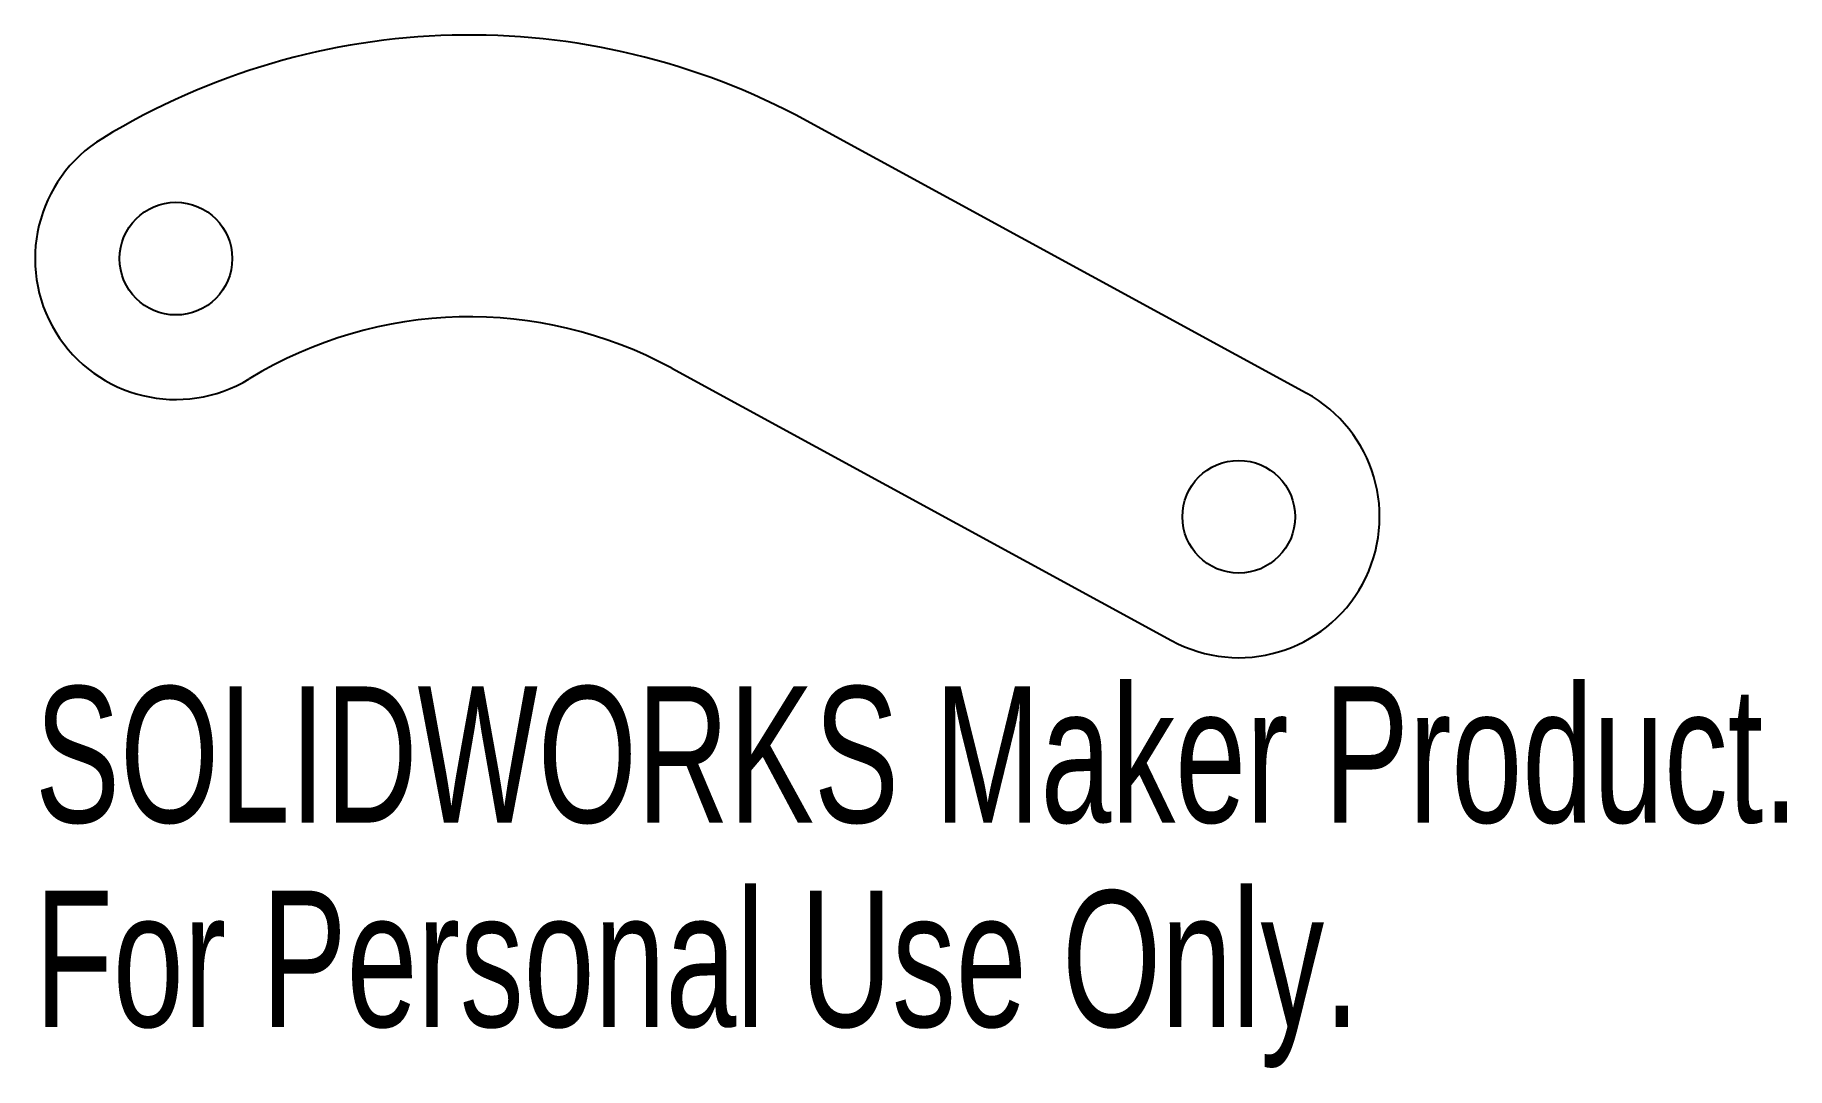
# Model space of a CAD drawing. Header units: millimetres. Extents: x -15.4 to 46.8, y -11.7 to 25.
import ezdxf

# ---------------------------------------------------------------- set-up
doc = ezdxf.new("R2010")
doc.units = ezdxf.units.MM
doc.styles.add('SLDTEXTSTYLE0', font='TXT', dxfattribs={"width": 0.7})

msp = doc.modelspace()

# ---------------------------------------------------------------- linework, layer by layer
at = {"color": 7, "linetype": 'Continuous', "lineweight": 25}
for p, q in [((29.696, 12.295), (11.957, 21.955)), ((7.174, 13.173), (24.913, 3.513))]:
    msp.add_line(p, q, dxfattribs=at)
for centre in [(-10.429, 17.066), (27.304, 7.904)]:
    msp.add_circle(centre, 2, dxfattribs=at)
for centre, radius, start, end in [((0, 0), 25, 61.42812, 121.42812), ((-10.429, 17.066), 5, 121.42812, 301.42812), ((0, 0), 15, 61.42812, 121.42812), ((27.304, 7.904), 5, 241.42812, 61.42812)]:
    msp.add_arc(centre, radius, start, end, dxfattribs=at)

# ---------------------------------------------------------------- texts
at = {"color": 7, "linetype": 'Continuous', "char_height": 4.83362, "attachment_point": 1, "style": 'SLDTEXTSTYLE0'}
for s, insert in [('SOLIDWORKS Maker Product.', (-15.429, 1.884)), ('For Personal Use Only.', (-15.429, -5.366))]:
    msp.add_mtext(s, dxfattribs=dict(at, insert=insert))

doc.saveas('drawing.dxf')
